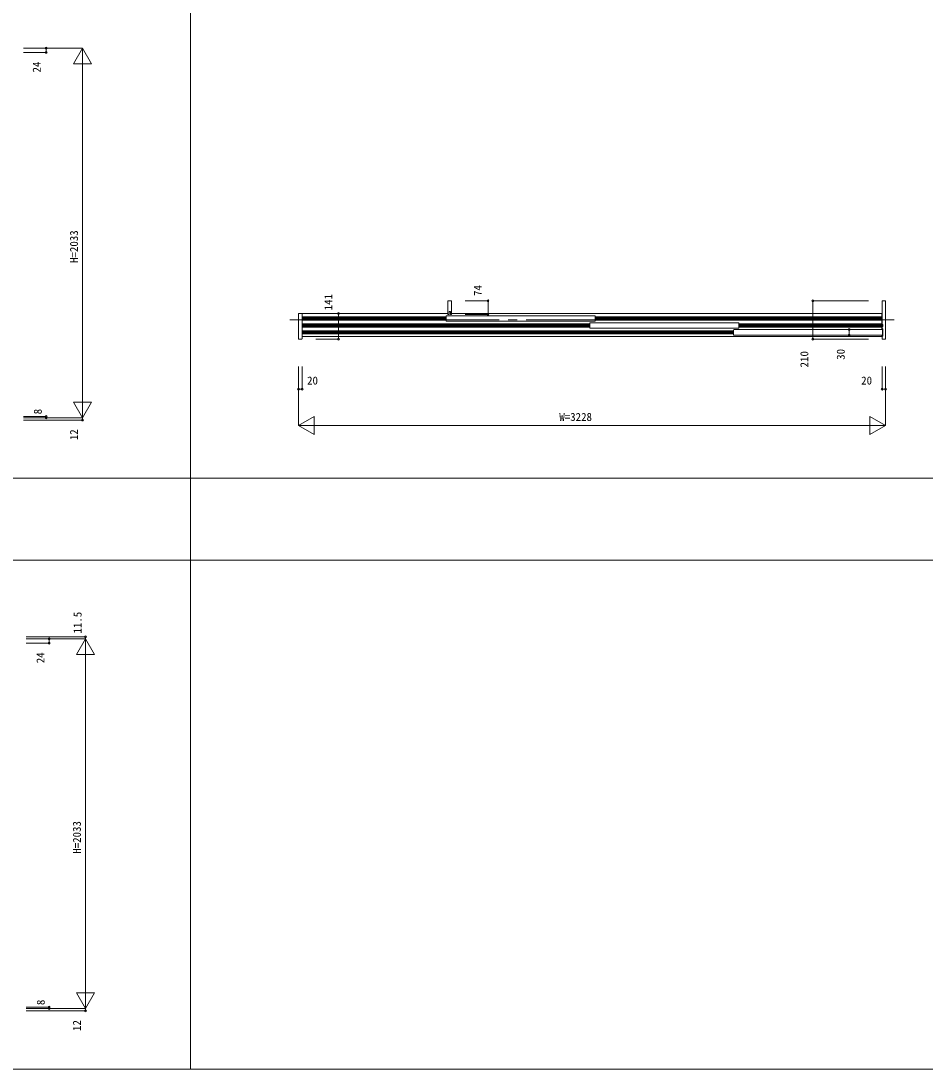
# Model space of a CAD drawing. Units: millimetres, scale not verified. Extents: x -14341 to 14341, y -10000 to 10000.
# Drawn here: x -9573 to -4602, y -10000 to -4239 of the extents above; entities that cross this region are included whole.
import ezdxf
from ezdxf.enums import TextEntityAlignment as Align

# ---------------------------------------------------------------- set-up
doc = ezdxf.new("R2010")
doc.units = ezdxf.units.MM
doc.header["$LTSCALE"] = 50
doc.linetypes.add('USER1', pattern=[13, 10, -1, 1, -1])
for name, color, linetype, lineweight in [('0-1_YKK_F1', 7, 'Continuous', 18), ('0-4_YKK_N1', 2, 'Continuous', 18), ('0-5_YKK_B1', 4, 'Continuous', 18), ('0-6_YKK_Z1', 7, 'Continuous', 18)]:
    doc.layers.add(name, color=color, linetype=linetype, lineweight=lineweight)
doc.styles.add('ＭＳ ゴシック', font='')
doc.styles.get('ＭＳ ゴシック').set_extended_font_data('MS Gothic')

msp = doc.modelspace()

# ---------------------------------------------------------------- linework, layer by layer
at = {"layer": '0-1_YKK_F1'}
for p, q in [((-8640.51, -10000), (-8640.51, 9500)), ((-14340.51, -6752.5), (14159.49, -6752.5)), ((-14340.51, -7202.5), (14159.49, -7202.5)), ((-14340.51, -10000), (14340.51, -10000))]:
    msp.add_line(p, q, dxfattribs=at)
at = {"layer": '0-4_YKK_N1'}
for p, q in [((-9559.01, -4387.5), (-9234.01, -4387.5)), ((-9559.01, -4411.5), (-9434.01, -4411.5)), ((-9434.01, -4387.5), (-9434.01, -4411.5)), ((-9284.01, -4474.1), (-9234.01, -4387.5)), ((-9234.01, -6420.5), (-9234.01, -4387.5)), ((-9234.01, -4387.5), (-9184.01, -4474.1)), ((-9284.01, -4474.1), (-9184.01, -4474.1)), ((-7130.01, -5777.5), (-7005.01, -5777.5)), ((-7005.01, -5851.5), (-7005.01, -5777.5)), ((-5219.01, -5987.5), (-5219.01, -5777.5)), ((-4914.01, -5777.5), (-5219.01, -5777.5)), ((-7952.01, -5846.5), (-7827.01, -5846.5)), ((-7827.01, -5987.5), (-7827.01, -5846.5)), ((-7130.01, -5851.5), (-7005.01, -5851.5)), ((-7952.01, -5987.5), (-7827.01, -5987.5)), ((-4914.01, -5987.5), (-5219.01, -5987.5)), ((-5019.01, -5965.5), (-5019.01, -5935.5)), ((-8047.01, -6137.5), (-8047.01, -6462.5)), ((-8027.01, -6137.5), (-8027.01, -6262.5)), ((-4819.01, -6137.5), (-4819.01, -6462.5)), ((-8047.01, -6262.5), (-8027.01, -6262.5)), ((-9284.01, -6333.9), (-9184.01, -6333.9)), ((-9284.01, -6333.9), (-9234.01, -6420.5)), ((-9234.01, -6420.5), (-9184.01, -6333.9)), ((-9559.01, -6420.5), (-9234.01, -6420.5)), ((-9559.01, -6432.5), (-9234.01, -6432.5)), ((-9234.01, -6420.5), (-9234.01, -6432.5)), ((-8047.01, -6462.5), (-7960.41, -6412.5)), ((-7960.41, -6412.5), (-7960.41, -6512.5)), ((-4905.61, -6412.5), (-4905.61, -6512.5)), ((-4905.61, -6412.5), (-4819.01, -6462.5)), ((-8047.01, -6462.5), (-4819.01, -6462.5)), ((-8047.01, -6462.5), (-7960.41, -6512.5)), ((-4905.61, -6512.5), (-4819.01, -6462.5)), ((-9543.01, -7623.5), (-9218.01, -7623.5)), ((-9543.01, -7635), (-9218.01, -7635)), ((-9543.01, -7659), (-9418.01, -7659)), ((-9418.01, -7635), (-9418.01, -7659)), ((-9268.01, -7721.6), (-9218.01, -7635)), ((-9218.01, -7635), (-9218.01, -7623.5)), ((-9218.01, -9668), (-9218.01, -7635)), ((-9218.01, -7635), (-9168.01, -7721.6)), ((-9268.01, -7721.6), (-9168.01, -7721.6)), ((-9268.01, -9581.4), (-9168.01, -9581.4)), ((-9268.01, -9581.4), (-9218.01, -9668)), ((-9218.01, -9668), (-9168.01, -9581.4)), ((-9543.01, -9668), (-9218.01, -9668)), ((-9218.01, -9668), (-9218.01, -9680)), ((-9543.01, -9680), (-9218.01, -9680))]:
    msp.add_line(p, q, dxfattribs=at)
for points in [[(-4839.01, -6137.5), (-4839.01, -6262.5), (-4819.01, -6262.5)], [(-9559.01, -6412.5), (-9434.01, -6412.5), (-9434.01, -6420.5)], [(-9543.01, -9660), (-9418.01, -9660), (-9418.01, -9668)]]:
    msp.add_lwpolyline(points, dxfattribs=at)
for centre in [(-9434.01, -4387.5), (-9434.01, -4411.5), (-7005.01, -5777.5), (-5219.01, -5777.5), (-7827.01, -5846.5), (-7005.01, -5851.5), (-5019.01, -5935.5), (-7827.01, -5987.5), (-5219.01, -5987.5), (-5019.01, -5965.5), (-8047.01, -6262.5), (-8027.01, -6262.5), (-4839.01, -6262.5), (-4819.01, -6262.5), (-9434.01, -6412.5), (-9434.01, -6420.5), (-9234.01, -6432.5), (-9418.01, -7635), (-9418.01, -7659), (-9218.01, -7623.5), (-9418.01, -9660), (-9418.01, -9668), (-9218.01, -9680)]:
    msp.add_circle(centre, 5, dxfattribs=at)
at = {"layer": '0-5_YKK_B1'}
for p, q in [((-8027.01, -5846.5), (-8027.01, -5985.5)), ((-8026.01, -5846.5), (-8026.01, -5973)), ((-7225.01, -5846.5), (-8026.01, -5846.5)), ((-7235.51, -5866), (-8026.01, -5866)), ((-7235.51, -5868.6), (-8026.01, -5868.6)), ((-7235.51, -5872.8), (-8026.01, -5872.8)), ((-7235.51, -5876.2), (-8026.01, -5876.2)), ((-7235.51, -5861.5), (-7233.51, -5859.5)), ((-7235.51, -5861.5), (-7235.51, -5887.5)), ((-7233.51, -5859.5), (-6417.51, -5859.5)), ((-4840.01, -5846.5), (-7205.01, -5846.5)), ((-6417.51, -5859.5), (-6415.51, -5861.5)), ((-6415.51, -5887.5), (-6415.51, -5861.5)), ((-6415.51, -5866), (-4840.01, -5866)), ((-4840.01, -5868.6), (-6415.51, -5868.6)), ((-4840.01, -5872.8), (-6415.51, -5872.8)), ((-4840.01, -5876.2), (-6415.51, -5876.2)), ((-4840.01, -5846.5), (-4840.01, -5935.5)), ((-7235.51, -5880.4), (-8026.01, -5880.4)), ((-7235.51, -5883), (-8026.01, -5883)), ((-6445.51, -5904), (-8026.01, -5904)), ((-6445.51, -5906.6), (-8026.01, -5906.6)), ((-6445.51, -5910.8), (-8026.01, -5910.8)), ((-6445.51, -5914.2), (-8026.01, -5914.2)), ((-6445.51, -5918.4), (-8026.01, -5918.4)), ((-6445.51, -5921), (-8026.01, -5921)), ((-7233.51, -5889.5), (-7235.51, -5887.5)), ((-6417.51, -5889.5), (-7233.51, -5889.5)), ((-6445.51, -5899.5), (-6443.51, -5897.5)), ((-6445.51, -5899.5), (-6445.51, -5925.5)), ((-6443.51, -5927.5), (-6445.51, -5925.5)), ((-5627.51, -5897.5), (-6443.51, -5897.5)), ((-6443.51, -5927.5), (-5627.51, -5927.5)), ((-6417.51, -5889.5), (-6415.51, -5887.5)), ((-6415.51, -5880.4), (-4840.01, -5880.4)), ((-6415.51, -5883), (-4840.01, -5883)), ((-5627.51, -5897.5), (-5625.51, -5899.5)), ((-5627.51, -5927.5), (-5625.51, -5925.5)), ((-5625.51, -5925.5), (-5625.51, -5899.5)), ((-5625.51, -5904), (-4840.01, -5904)), ((-5625.51, -5906.6), (-4840.01, -5906.6)), ((-5625.51, -5910.8), (-4840.01, -5910.8)), ((-5625.51, -5914.2), (-4840.01, -5914.2)), ((-5625.51, -5918.4), (-4840.01, -5918.4)), ((-5625.51, -5921), (-4840.01, -5921)), ((-4838.01, -5930.5), (-4836.01, -5930.5)), ((-4834.01, -5932.5), (-4834.01, -5968.5)), ((-8026.01, -5942), (-5655.51, -5942)), ((-8026.01, -5944.6), (-5655.51, -5944.6)), ((-8026.01, -5948.8), (-5655.51, -5948.8)), ((-8026.01, -5952.2), (-5655.51, -5952.2)), ((-8026.01, -5956.4), (-5655.51, -5956.4)), ((-8026.01, -5959), (-5655.51, -5959)), ((-8026.01, -5973), (-4840.01, -5973)), ((-5655.51, -5937.5), (-5653.51, -5935.5)), ((-5655.51, -5937.5), (-5655.51, -5963.5)), ((-5653.51, -5965.5), (-5655.51, -5963.5)), ((-4837.51, -5935.5), (-5653.51, -5935.5)), ((-5653.51, -5965.5), (-4837.51, -5965.5)), ((-4840.01, -5965.5), (-4840.01, -5973)), ((-4839.01, -5971.5), (-4839.01, -5985.5)), ((-4836.01, -5970.5), (-4838.01, -5970.5)), ((-4837.51, -5935.5), (-4835.51, -5937.5)), ((-4837.51, -5965.5), (-4835.51, -5963.5)), ((-4835.51, -5963.5), (-4835.51, -5937.5))]:
    msp.add_line(p, q, dxfattribs=at)
for points in [[(-7207.01, -5777.5), (-7225.01, -5777.5), (-7225.01, -5851.5), (-7219.01, -5851.5), (-7219.01, -5835.5)], [(-7219.01, -5835.5), (-7211.01, -5835.5), (-7211.01, -5851.5), (-7205.01, -5851.5), (-7205.01, -5779.5)], [(-4839.01, -5779.5), (-4839.01, -5906), (-4838.51, -5906.5), (-4834.01, -5906.5), (-4834.01, -5907.5), (-4834.01, -5917.5), (-4834.01, -5918.5), (-4838.51, -5918.5)], [(-4837.01, -5987.5), (-4819.01, -5987.5), (-4819.01, -5962.5), (-4819.01, -5802.5), (-4819.01, -5777.5), (-4837.01, -5777.5)], [(-8029.01, -5987.5), (-8047.01, -5987.5), (-8047.01, -5932.5), (-8047.01, -5846.5), (-8027.01, -5846.5)], [(-4838.51, -5918.5), (-4839.01, -5919), (-4839.01, -5929.5)]]:
    msp.add_lwpolyline(points, dxfattribs=at)
for centre, radius, start, end in [((-7207.01, -5779.5), 2, 0, 90), ((-4837.01, -5779.5), 2, 90, 180), ((-4838.01, -5929.5), 1, 180, 270), ((-4836.01, -5932.5), 2, 0, 90), ((-8029.01, -5985.5), 2, 270, 0), ((-4838.01, -5971.5), 1, 90, 180), ((-4837.01, -5985.5), 2, 180, 270), ((-4836.01, -5968.5), 2, 270, 0)]:
    msp.add_arc(centre, radius, start, end, dxfattribs=at)
at = {"layer": '0-6_YKK_Z1', "linetype": 'USER1'}
msp.add_line((-8094.51, -5882.5), (-4771.51, -5882.5), dxfattribs=at)

# ---------------------------------------------------------------- texts
at = {"layer": '0-4_YKK_N1', "color": 7, "style": 'ＭＳ ゴシック'}
for s, p in [('24', (-9450.88, -4522.03)), ('H=2033', (-9246.01, -5569)), ('74', (-7025.77, -5750.44)), ('141', (-7847.77, -5829.44)), ('30', (-5031.01, -6101.25)), ('210', (-5231.01, -6143.21)), ('8', (-9444.76, -6400.99)), ('12', (-9246.01, -6543.16)), ('11.5', (-9226.22, -7606.12)), ('24', (-9430.01, -7769.53)), ('H=2033', (-9230.01, -8816.5)), ('8', (-9428.76, -9648.49)), ('12', (-9230.01, -9790.66))]:
    msp.add_text(s, height=43.99, rotation=90, dxfattribs=at).set_placement(p, align=Align.BOTTOM_LEFT)
for s, p in [('20', (-7999.68, -6250.5)), ('20', (-4953.6, -6250.5)), ('W=3228', (-6613.01, -6450.5))]:
    msp.add_text(s, height=43.99, dxfattribs=at).set_placement(p, align=Align.BOTTOM_LEFT)

doc.saveas('drawing.dxf')
